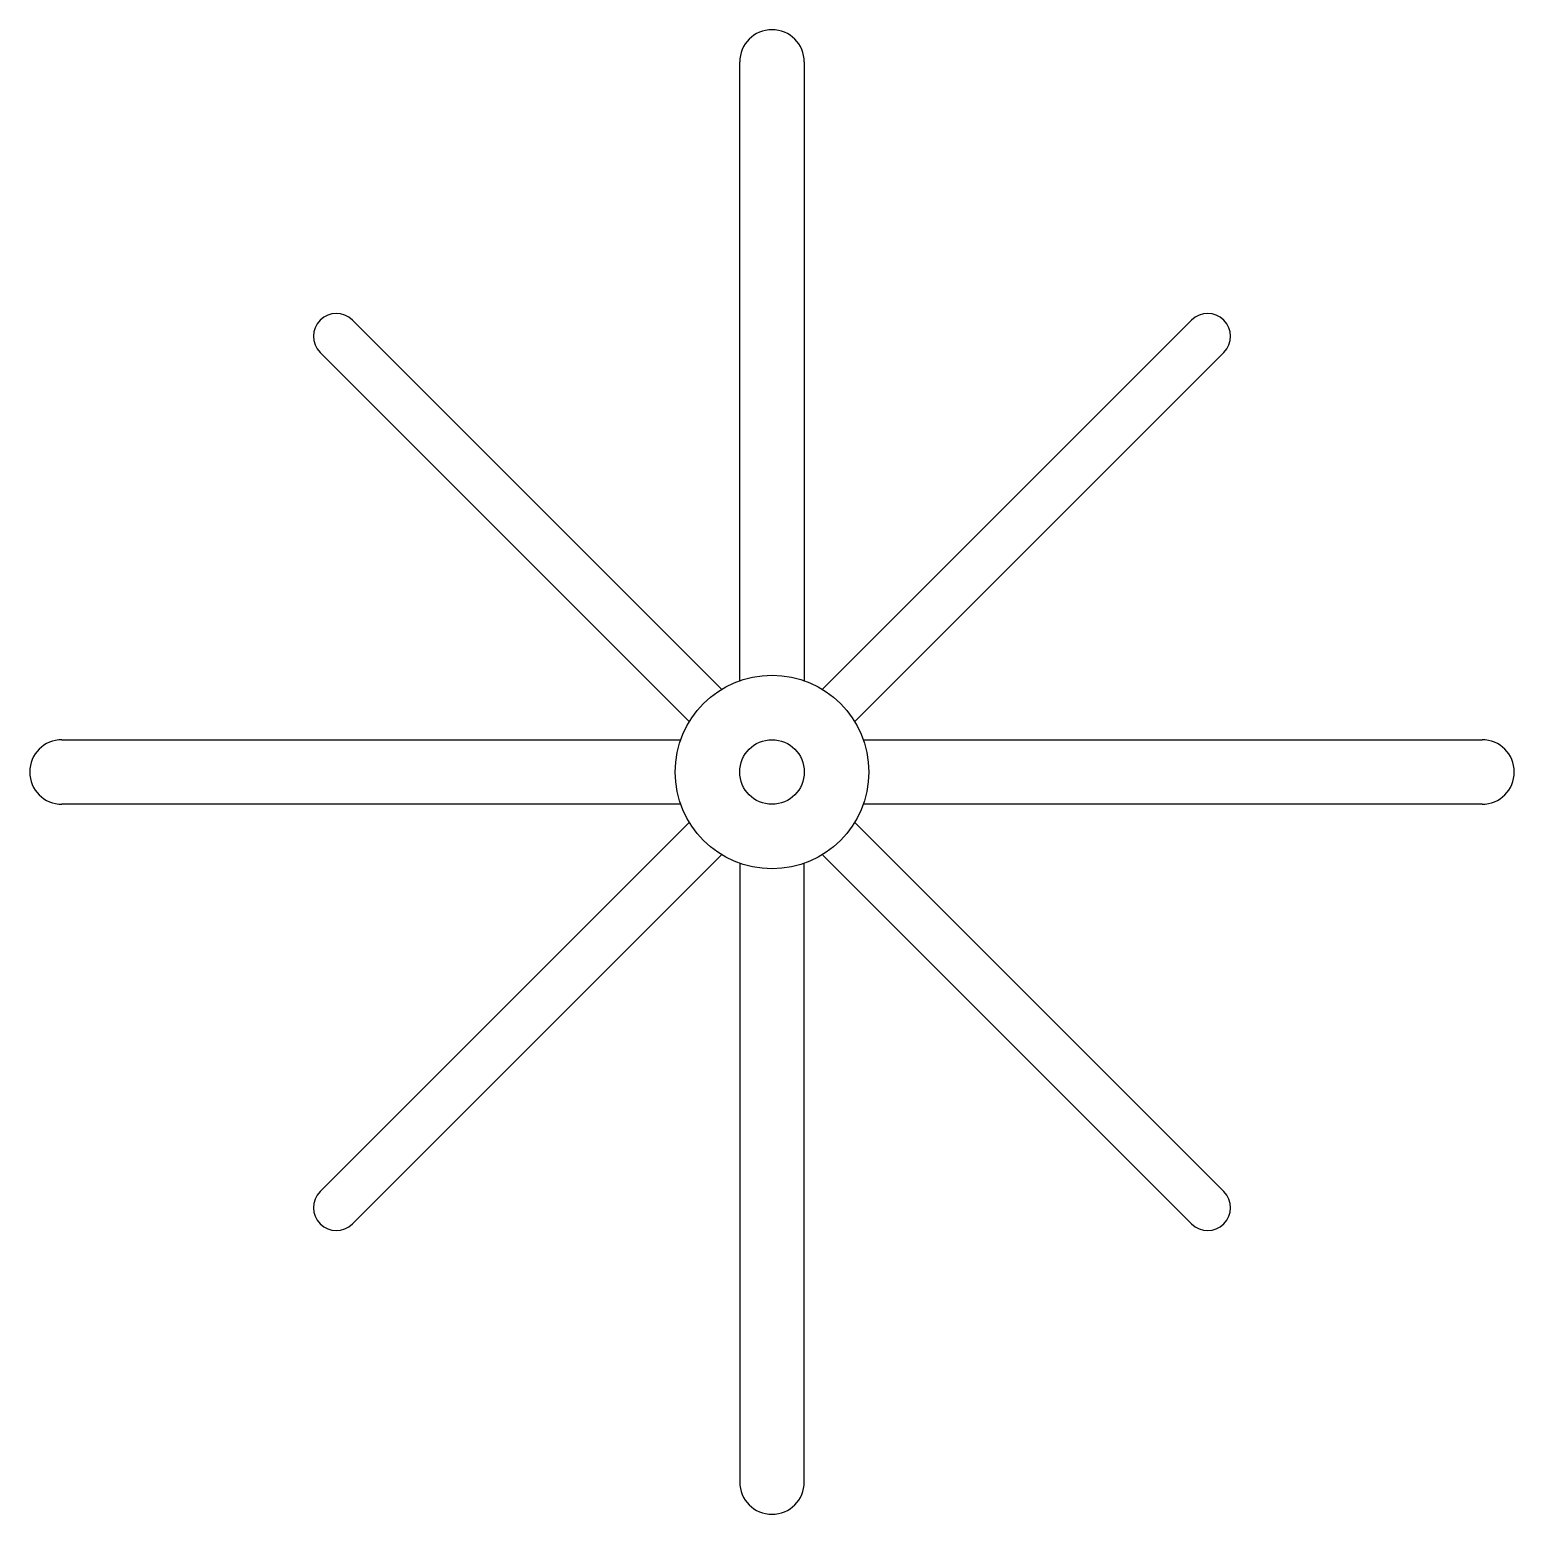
# Model space of a CAD drawing. Extents: x -11.5 to 11.5, y -11.5 to 11.5.
import ezdxf

# ---------------------------------------------------------------- set-up
doc = ezdxf.new("R2010")
doc.units = 0
doc.header["$MEASUREMENT"] = 0
doc.layers.get('0').update_dxf_attribs({"linetype": 'CONTINUOUS'})

msp = doc.modelspace()

# ---------------------------------------------------------------- linework, layer by layer
at = {"linetype": 'CONTINUOUS'}
for p, q in [((-0.5, 1.8886), (-0.5, 11)), ((0.5, 11), (0.5, 1.4011)), ((-0.7828, 1.2828), (-6.5, 7)), ((0.7782, 1.2782), (6.5, 7)), ((-7, 6.5), (-1.2765, 0.7765)), ((7, 6.5), (1.2774, 0.7774)), ((-0.5, 1.4011), (-0.5, 1.8886)), ((-11, 0.5), (-1.406, 0.5)), ((1.4225, 0.5), (11, 0.5)), ((-1.406, -0.5), (-11, -0.5)), ((11, -0.5), (1.4225, -0.5)), ((-1.2859, -0.7859), (-7, -6.5)), ((1.2828, -0.7828), (7, -6.5)), ((-6.5, -7), (-0.7742, -1.2742)), ((6.5, -7), (0.7892, -1.2892)), ((-0.5, -1.4157), (-0.5, -11)), ((0.5, -11), (0.5, -1.4157))]:
    msp.add_line(p, q, dxfattribs=at)
for radius in [1.5, 0.5]:
    msp.add_circle((0, 0), radius, dxfattribs=at)
for centre, radius, start, end in [((0, 11), 0.5, 0, 180), ((-6.75, 6.75), 0.3536, 45, 225), ((6.75, 6.75), 0.3536, 315, 135), ((-11, 0), 0.5, 90, 270), ((11, 0), 0.5, 270, 90), ((-6.75, -6.75), 0.3536, 135, 315), ((6.75, -6.75), 0.3536, 225, 45), ((0, -11), 0.5, 180, 0)]:
    msp.add_arc(centre, radius, start, end, dxfattribs=at)

doc.saveas('drawing.dxf')
